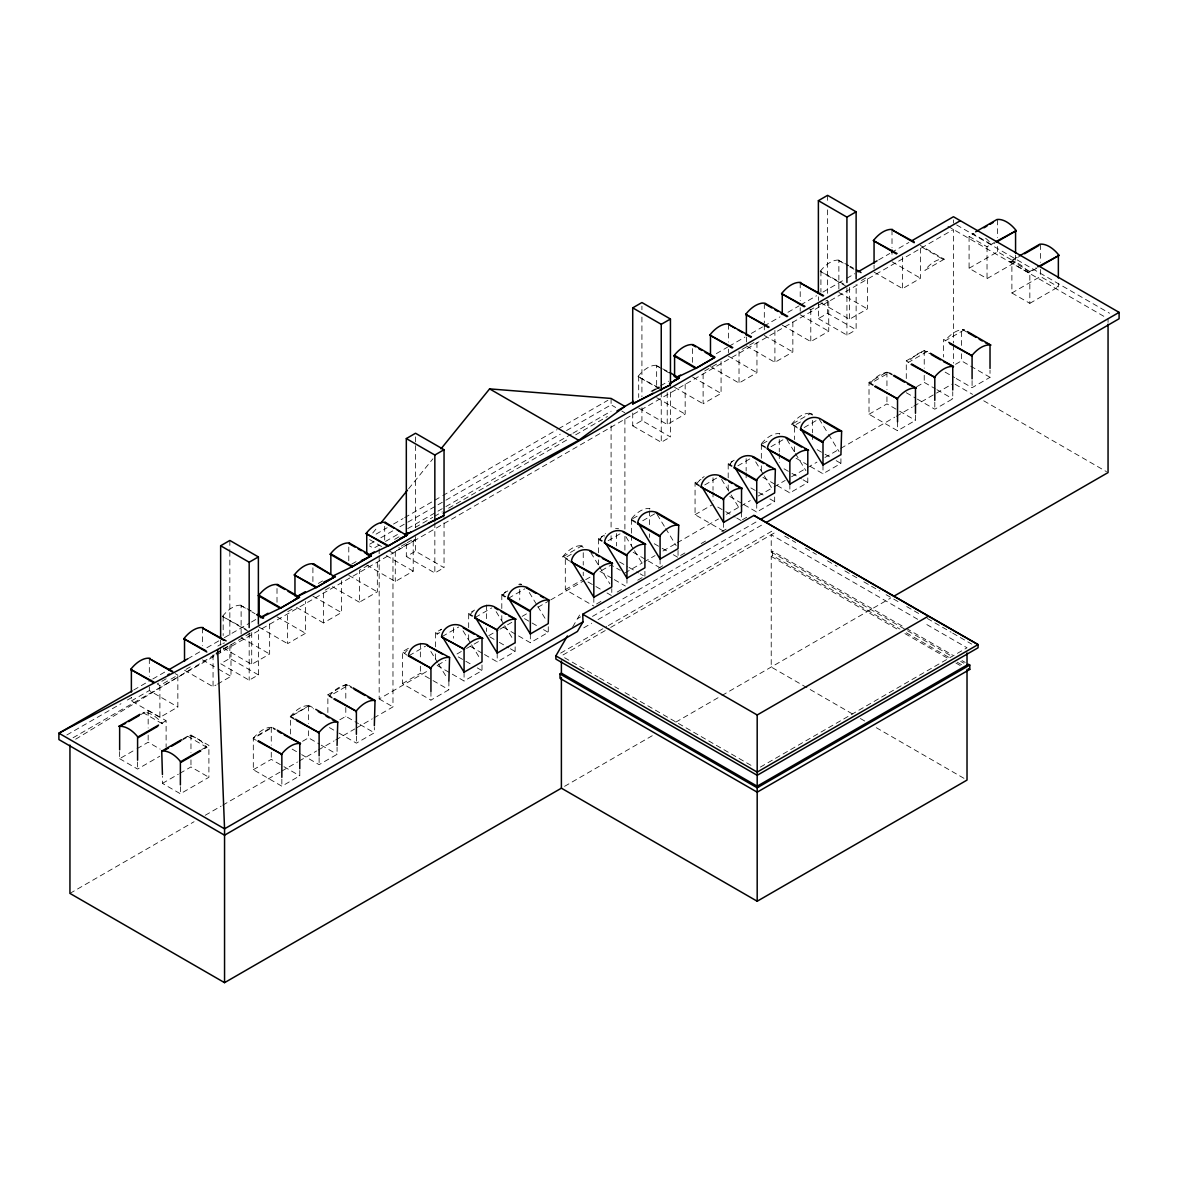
<?xml version="1.0" encoding="UTF-8"?>
<svg xmlns="http://www.w3.org/2000/svg" width="1178" height="1178" viewBox="0 0 1178 1178"><rect width="100%" height="100%" fill="white"/><g stroke="black" fill="none" stroke-linecap="round" stroke-linejoin="round"><path stroke-width="0.75" stroke-dasharray="5 3.75" d="M572.685 626.932L579.9 614.504M372.749 533.016L377.387 527.302M408.619 488.782L432.915 458.802M75.672 739.195L214.381 654.894M215.942 653.937L250.399 633.013M248.823 631.644L222.48 616.433L249.515 631.246M241.122 634.044L241.122 605.669L254.286 612.472M659.842 389.138L638.005 376.533L660.534 388.74M652.156 391.479L656.647 388.887L656.647 365.769L668.25 371.674M846.305 286.387L820.227 271.323L843.934 284.207M838.869 288.904L838.869 260.559L848.764 265.477M376.062 534.135L387.179 527.715M393.526 524.048L403.067 518.556M404.643 517.628L433.239 501.136M434.815 500.208L441.176 496.542M442.766 495.629L557.091 429.617M558.681 428.704L607.907 400.284M369.715 544.177L374.471 541.424M380.833 537.757L393.526 530.424M399.887 526.757L406.233 523.091M407.824 522.178L436.405 505.671M437.995 504.758L444.342 501.092M445.932 500.179L560.272 434.167M566.618 430.5L611.087 404.82L615.682 407.485M379.169 545.105L373.647 548.285L369.509 545.9M385.53 541.424L399.813 533.178M407.765 528.583L436.361 512.077M437.936 511.164L444.297 507.497M445.888 506.584L571.374 434.122M572.964 433.209L611.087 411.196M133.688 690.014L151.196 679.912M152.787 678.984L165.509 671.637M187.788 658.782L200.525 651.419M206.886 647.753L222.804 638.564M224.394 637.651L249.854 622.941M251.444 622.028L256.215 619.275M318.281 583.434L323.052 580.68M351.692 564.144L358.068 560.478M394.63 539.362L399.401 536.608M415.274 527.435L432.738 517.348M434.329 516.435L442.28 511.856M448.627 508.189L569.313 438.51M575.659 434.844L607.421 416.497M651.095 391.287L659.062 386.693M660.652 385.78L668.603 381.186M716.342 353.621L727.489 347.186M729.079 346.273L744.982 337.085M751.358 333.403L762.49 326.983M764.08 326.056L779.998 316.867M787.949 312.273L799.096 305.853M800.687 304.925L816.59 295.737M822.966 292.07L845.23 279.201M846.835 278.288L854.786 273.694M878.655 259.911L889.788 253.476M891.378 252.563L908.886 242.462M66.851 734.969L120.966 703.737M127.327 700.056L133.688 696.389M166.172 678.764L157.204 683.947L159.899 685.508L177.849 675.141L177.849 707.021L159.899 717.387L131.376 700.91L131.376 697.376M131.376 700.91L149.326 690.558L177.849 707.021M186.021 669.369L190.497 666.777M216.045 653.098L228.002 646.177M292.085 609.188L287.594 611.78L287.594 643.659L305.544 633.293L305.544 601.413M329.472 587.601L323.494 591.061L323.494 622.941L341.429 612.575L341.429 580.695M368.361 565.16L359.378 570.329L359.378 602.223L377.328 591.857L377.328 559.977M401.256 546.165L405.747 543.573M407.235 542.705L411.726 540.113M716.577 364.105L703.119 371.88L703.119 403.759L721.069 393.408L721.069 361.513M742.007 349.439L755.466 341.664M809.536 308.989L810.788 309.711L816.781 306.265M818.268 305.397L827.25 300.213M861.412 280.497L865.904 277.905M415.525 539.789L396.191 550.936A25.872 14.931 -60 0 1 399.224 547.446M73.08 737.752L215 655.822M216.59 654.894L953.444 229.489L953.444 343.019M258.38 674.876L229.843 658.399L220.639 663.715L249.176 680.192L258.38 674.876L258.38 629.508M406.322 543.735L406.322 556.517L415.525 551.216L444.047 567.678L444.047 517.363M632.719 413.022L632.719 425.818L641.922 420.502L670.444 436.964L670.444 386.649M818.386 302.29L818.386 318.62L827.589 313.304L856.126 329.766L856.126 284.399M140.624 714.693L148.163 710.349L166.113 720.7L166.113 747.279M1015.569 255.081L1015.569 262.164L987.031 278.626L969.082 268.275L969.082 236.395L973.293 233.966M944.196 259.219L924.863 270.366A25.872 14.931 -60 0 1 944.196 259.219L920.312 245.422M184.519 670.223L213.056 686.7L216.045 684.978M217.532 684.109L230.991 676.334L230.991 644.454M223.172 647.915L251.709 664.377L269.644 654.026L269.644 622.146M366.741 565.028L395.278 581.49L413.213 571.139L413.213 541.026M638.697 408.015L667.219 424.478L685.169 414.126L685.169 382.246M710.481 366.564L739.018 383.041L756.953 372.675L756.953 340.795M746.381 345.846L774.903 362.323L792.853 351.957L792.853 320.077L791.587 319.341M782.266 325.128L810.788 341.591L828.738 331.239L828.738 299.359M820.919 302.805L849.456 319.282L867.391 308.916L867.391 277.036M874.061 272.118L902.598 288.595L920.548 278.229L920.548 246.349L943.504 259.616M161.577 723.321L166.113 720.7M969.082 236.395L987.031 246.747L994.276 242.565M974.073 233.465A25.872 14.931 60 0 0 972.601 233.568L991.92 244.729L994.968 242.962M406.322 556.517L434.844 572.994L444.047 567.678M632.719 425.818L661.241 442.28L670.444 436.964M818.386 318.62L846.923 335.082L856.126 329.766M119.641 751.608L119.641 758.691L135.485 749.547M137.075 748.634L148.163 742.228L160.134 749.134M969.082 268.275L997.619 251.797L1015.569 262.164M183.017 738.842L187.567 736.206A25.872 14.931 60 0 1 206.901 747.367L202.336 750.003M1036.802 268.231L1028.85 272.825L1009.531 261.663L1017.468 257.069M182.178 740.123L190.969 735.057L208.904 745.409L208.904 777.289L180.381 793.766L162.431 783.399L162.431 776.317M1010.209 262.061L1018.219 257.437M119.641 758.691L137.59 769.057L159.781 756.247M201.644 749.606L208.904 745.409M1028.158 272.427L1036.169 267.804M162.431 783.399L178.29 774.255M179.866 773.342L190.969 766.937L208.904 777.289M1011.887 292.983L1029.837 303.335L1029.837 271.455L1011.887 261.104L1011.887 292.983L1040.41 276.506L1058.359 286.872L1058.359 279.79M797.462 427.953L791.469 424.478L810.788 413.331L813.792 415.054M569.857 561.14L562.598 556.958L581.932 545.797L584.833 547.476M299.786 770.515L299.786 775.831L281.851 786.197L253.314 769.72L253.314 737.84L271.264 727.474L274.945 729.609M290.583 734.027L290.583 716.327L308.533 705.961L313.525 708.847M327.867 712.513L327.867 694.799L345.802 684.447L352.458 688.276M448.877 680.987L448.877 689.748L430.942 700.115L402.405 683.638L402.405 651.758L409.885 647.444M435.536 646.81L435.536 632.63L441.514 629.185A25.872 14.931 -60 0 0 436.92 634.235L440.601 632.1M468.667 627.683L468.667 613.502L474.646 610.057M501.799 608.555L501.799 594.375L507.777 590.929M571.286 554.264L565.307 557.709L565.307 589.604L593.83 606.066M598.439 552.762L598.439 538.582L604.417 535.136M636.179 522.929L630.642 519.719L637.548 516.008M723.601 531.145L695.064 514.683L695.064 482.803L701.043 479.343M728.195 477.841L728.195 463.676L734.174 460.215M765.965 448.008L760.473 444.842L767.305 441.087M800.436 421.96L794.458 425.42L794.458 439.585M915.483 415.054L915.483 420.369L897.533 430.721L869.011 414.258L869.011 382.379L886.946 372.012L891.775 374.795M906.28 378.565L906.28 360.851L924.229 350.499L929.707 353.665M294.898 719.596L290.186 716.887L309.519 705.725L314.217 708.449M256.303 740.358L253.196 738.577L272.53 727.415L275.637 729.211M505.082 597.069L502.373 595.508L506.054 593.388M601.84 541.35L599.234 539.848L604.417 536.859M731.656 466.459L729.123 465.001L732.804 462.866M873.148 385.559L869.982 383.733L889.316 372.572L892.468 374.398M332.255 698.142L329.133 696.331L348.452 685.169L351.574 686.98M472.275 616.389L469.875 615.004L470.567 614.607M699.85 486.367L696.213 484.261L699.894 482.141M407.043 655.233L402.405 651.758M409.105 655.631L425.552 646.133M442.236 636.503L458.684 627.005M475.367 617.375L491.815 607.877M508.498 598.247L524.946 588.75M608.113 540.731L621.572 532.957M642.746 520.735L656.205 512.96M704.753 484.938L716.71 478.032M737.884 465.811L751.343 458.036M771.016 446.683L782.972 439.777M804.147 427.555L817.606 419.78M1029.837 303.335L1058.359 286.872M253.314 769.72L271.264 759.354L282.352 765.759M302.555 741.301L308.533 737.84L319.636 744.246M339.824 719.773L345.802 716.327L358.48 723.645M402.405 683.638L420.355 673.286L431.442 679.691M565.307 589.604L583.243 579.237M695.064 514.683L713.014 504.317M869.011 414.258L886.946 403.892L898.048 410.297M916.749 386.693L924.229 382.379L935.317 388.784M955.52 364.311L961.498 360.851L990.021 377.328L990.021 370.245M379.169 556.09L379.169 698.922L428.409 670.488M437.936 664.996L445.888 660.402M457.005 653.981L464.942 649.402M466.532 648.489L479.24 641.141M488.767 635.649L498.309 630.142M499.899 629.229L512.607 621.881M522.134 616.389L528.48 612.722M538.022 607.215L549.139 600.795M550.73 599.882L584.082 580.621M585.672 579.694L592.019 576.027M601.56 570.535L611.087 565.028L620.291 570.343M69.944 893.395L194.061 821.729M205.208 815.294L221.111 806.12M222.701 805.192L279.996 772.12M281.586 771.207L297.504 762.019M299.094 761.091L316.587 750.99M318.178 750.077L334.096 740.888M335.686 739.961L354.784 728.946M356.374 728.019L372.292 718.83M373.882 717.917L392.981 706.888L392.966 553.071L388.828 550.671M624.9 572.994L642.349 562.922M643.939 561.994L655.056 555.589M662.978 551.01L675.686 543.676M677.276 542.749L718.536 518.924M726.473 514.344L739.166 507.011M740.756 506.098L750.283 500.606M758.22 496.026L772.503 487.78M774.093 486.853L785.196 480.447M791.542 476.781L805.84 468.535M807.416 467.607L816.943 462.115M824.88 457.535L839.163 449.289M840.753 448.376L894.72 417.218M896.311 416.29L912.17 407.132M913.76 406.219L951.853 384.219M596.569 603.961L602.9 600.294M617.169 592.063L623.515 588.396M637.769 580.165L644.116 576.498M658.384 568.267L664.716 564.615M680.575 555.456L685.331 552.718M701.175 543.559L707.522 539.907M721.775 531.661L728.122 528.009M742.39 519.778L748.722 516.111M301.686 754.612L319.12 764.669L337.07 754.318L337.07 747.235M338.955 733.084L356.389 743.156L374.339 732.79L374.339 727.474M437.126 665.437L464.073 680.987L482.008 670.621L482.008 661.859M484.526 654.541L497.204 661.859L515.139 651.493L515.139 642.732M503.389 627.182L530.336 642.732L548.271 632.365L548.271 625.356M744.054 504.699L756.732 512.018L774.668 501.666L774.668 492.89M777.185 485.572L789.864 492.89L807.799 482.538L807.799 473.762M810.317 466.444L822.995 473.762L840.93 463.41L840.93 454.634M917.367 399.136L934.802 409.208L952.752 398.841L952.752 391.759M956.227 378.536L972.086 387.695L990.021 377.328M577.47 618.7L580.636 616.874M592.505 616.403L757.542 521.118M583.758 627.83L591.695 623.236M598.041 619.584L763.064 524.298M560.64 653.127L606.714 626.519M608.304 625.606L773.563 530.203M562.981 654.968L609.085 628.345M610.675 627.432L776.744 531.543M917.677 619.289L771.222 534.738L771.222 552.011L772.606 551.216L904.719 627.491M852.401 713.912L771.222 667.043L771.222 556.384L772.606 555.589L899.948 629.111M564.571 786.344L653.584 734.954M675.848 722.114L720.347 696.404M721.937 695.491L890.391 598.247M760.37 767.084L967.02 647.782L924.038 622.971M656.647 388.887L659.768 387.385M956.624 224.954L1109.543 313.23M947.922 226.294L1104.876 316.911M892.011 261.766L920.548 278.229M966.726 332.005L961.498 328.971L961.498 346.685M850.295 266.361L853.358 268.142M838.869 260.559L848.072 265.875M849.603 266.758L854.197 269.423M945.684 340.56L943.549 339.338L943.549 357.052M838.869 292.453L867.391 308.916M945.139 372.13L954.651 377.623M955.034 384.234L972.572 394.35M983.733 400.8L1106.466 471.656M906.28 360.851L908.694 362.25M936.908 389.697L952.752 398.841M800.215 314.762L828.738 331.239M906.28 392.73L915.792 398.223M869.011 382.379L873.84 385.162M899.624 411.21L915.483 420.369M764.316 335.48L792.853 351.957M728.431 356.212L756.953 372.675M810.111 413.728L812.408 415.054M792.161 424.08L798.478 427.732M692.531 376.931L721.069 393.408M817.164 449.672L823.496 453.339M825.086 454.252L829.842 457.005M836.174 460.657L840.93 463.41M779.276 434.181L779.792 433.681A25.872 14.931 -60 0 0 760.473 444.842M656.647 365.769L662.875 369.377M664.436 370.275L669.119 372.97M674.582 387.297L703.119 403.759M796.048 458.213L808.726 465.531M761.15 444.445L765.347 446.86M784.033 468.8L790.364 472.466M791.955 473.379L801.467 478.872M803.043 479.785L807.799 482.538M656.647 397.649L685.169 414.126M762.917 477.34L775.595 484.659M728.195 463.676L732.348 466.061M621.822 411.019L624.9 412.801M750.901 487.928L757.233 491.594M758.823 492.507L763.58 495.261M769.911 498.912L774.668 501.666M729.786 496.468L742.464 503.786M695.064 482.803L699.334 485.262M784.666 536.123L795.768 542.528M805.281 548.02L816.369 554.426M827.471 560.831L836.984 566.323M844.906 570.903L857.584 578.221M863.93 581.888L879.775 591.032M886.121 594.699L900.39 602.93M906.736 606.596L920.99 614.828M927.336 618.494L951.117 632.218M952.693 633.131L971.717 644.116M717.77 507.07L724.102 510.722M725.692 511.635L735.205 517.127M736.78 518.04L741.536 520.794M906.324 628.404L952.487 655.056M962.028 660.578L965.209 662.419M771.222 552.011L952.693 656.779M960.644 661.373L963.84 663.214M906.324 632.792L950.882 658.531M957.258 662.198L963.619 665.879M771.222 556.384L898.564 629.906M904.94 633.587L947.922 658.399M955.873 662.993L960.644 665.761M649.505 509.102L649.976 508.572A25.872 14.931 -60 0 0 630.642 519.719M631.334 519.321L635.575 521.78M654.261 543.721L660.608 547.387M662.183 548.3L666.939 551.039M673.286 554.705L678.042 557.444M633.146 552.261L660.092 567.811M598.439 538.582L602.532 540.952M619.554 561.935L627.476 566.515M629.052 567.428L638.564 572.92M640.155 573.833L643.321 575.659M581.24 546.194L583.243 547.358M860.367 718.506L865.138 721.26M876.285 727.695L967.02 780.086M600.014 571.389L612.693 578.707M614.283 579.62L625.371 586.026M563.29 556.561L569.313 560.036M587.999 581.976L594.345 585.643M595.921 586.556L600.677 589.309M607.023 592.961L611.78 595.715L611.78 588.691M519.748 584.023L521.707 584.347A25.872 14.931 -60 0 0 517.068 584.656M501.799 594.375L505.774 596.672M524.505 618.641L537.183 625.96M543.514 629.626L548.271 632.365M369.656 539.612L381.922 546.695M564.571 657.722L597.997 677.026M599.602 677.939L618.7 688.968M625.062 692.649L661.683 713.78M663.273 714.707L754.008 767.084M386.281 555.574L413.213 571.139M468.667 613.502L472.967 615.991M489.783 636.856L497.705 641.436M499.295 642.349L508.808 647.841M510.383 648.754L515.139 651.493M348.791 575.379L377.328 591.857M470.258 646.31L482.936 653.628M435.536 632.63L437.612 633.838M458.242 656.897L470.92 664.215M477.252 667.882L482.008 670.621M332.432 586.659L359.378 602.223M312.906 596.112L341.429 612.575M433.033 680.604L448.877 689.748M296.547 607.377L323.494 622.941M277.007 616.83L305.544 633.293M241.122 605.669L250.413 611.043M251.974 611.927L255.066 613.723M259.072 627.197L287.594 643.659M379.169 698.922L392.981 706.888M241.122 637.548L269.644 654.026M327.867 694.799L332.947 697.729M360.07 724.558L374.339 732.79M329.442 727.592L337.364 732.171M202.469 659.871L216.737 668.103M218.313 669.016L230.991 676.334M290.583 716.327L294.014 718.3M321.211 745.159L337.07 754.318M175.154 673.58L177.849 675.141M292.173 749.12L300.096 753.699M283.942 766.687L299.786 775.831M187.567 736.206L206.901 747.367M819.093 418.912L827.648 432.9M828.59 434.446L839.03 451.527M786.919 439.6L794.517 452.028M795.459 453.574L805.899 470.655M755.687 461.835L763.285 474.263M764.227 475.809L772.768 489.783M721.599 479.402L730.154 493.391M731.096 494.937L739.637 508.911M657.147 514.521L664.745 526.934M665.703 528.495L676.143 545.576M625.916 536.756L633.514 549.169M634.471 550.73L642.054 563.158M590.885 552.776L598.483 565.204M599.44 566.751L609.88 583.832M529.29 592.549L536.888 604.962M537.831 606.523L546.371 620.497M496.159 611.676L503.757 624.09M504.699 625.651L512.297 638.078M463.028 630.804L470.626 643.217M471.568 644.778L480.109 658.752M430.839 651.478L437.494 662.345M438.437 663.906L446.035 676.334M1108.056 318.752L1108.056 322.404M1040.41 244.626L1040.41 262.341M1040.41 269.423L1040.41 276.506M997.619 219.918L997.619 237.632M997.619 246.482L997.619 251.797M987.031 246.747L987.031 278.626M972.086 380.612L972.086 387.695M961.498 353.768L961.498 360.851M953.444 219.918L953.444 223.113M953.444 344.845L953.444 363.163M934.802 402.125L934.802 409.208M924.229 350.499L924.229 368.213M924.229 375.296L924.229 382.379M902.598 256.716L902.598 288.595M897.533 421.871L897.533 430.721M892.011 229.887L892.011 247.586M892.011 249.368L892.011 258.218M886.946 372.012L886.946 389.727M886.946 396.809L886.946 403.892M874.061 265.035L874.061 268.584M849.456 287.403L849.456 319.282M846.923 287.903L846.923 335.082M827.589 195.342L827.589 202.601M827.589 209.861L827.589 293.337M827.589 300.596L827.589 313.304M822.995 465.001L822.995 473.762M820.919 270.925L820.919 292.188M818.386 296.841L818.386 300.464M812.408 420.369L812.408 432.768M812.408 434.535L812.408 441.617M810.788 309.711L810.788 341.591M800.215 282.882L800.215 300.596M800.215 307.679L800.215 311.228M794.458 446.668L794.458 451.984M789.864 484.129L789.864 492.89M779.276 439.497L779.276 451.896M779.276 453.663L779.276 462.512M774.903 330.444L774.903 362.323M772.606 551.216L772.606 555.589M764.316 303.6L764.316 323.081M764.316 324.863L764.316 330.179M761.327 444.548L761.327 458.713M761.327 465.796L761.327 471.112M756.732 503.256L756.732 512.018M746.381 336.996L746.381 342.297M746.145 458.625L746.145 471.023M746.145 472.79L746.145 479.873M741.536 512.018L741.536 519.042M739.018 351.162L739.018 383.041M728.431 324.333L728.431 342.032M728.431 349.13L728.431 352.664M728.195 484.924L728.195 490.239M723.601 522.384L723.601 529.393M713.014 477.753L713.014 490.151M713.014 491.918L713.014 500.783M692.531 348.6L692.531 362.824M678.042 550.435L678.042 555.692M667.219 392.598L667.219 424.478M661.241 391.965L661.241 442.28M660.092 559.049L660.092 566.058M649.505 510.869L649.505 526.816M649.505 533.899L649.505 537.433M644.911 571.315L644.911 576.587M641.922 306.162L641.922 309.785M641.922 317.044L641.922 396.765M641.922 407.721L641.922 420.502M638.697 376.135L638.697 397.472M631.57 519.454L631.57 533.634M631.57 535.401L631.57 546.032M626.961 578.177L626.961 585.186M624.9 419.177L624.9 529.04M624.9 536.373L624.9 551.024M616.374 533.546L616.374 545.944M611.087 398.444L611.087 404.82M611.087 425.847L611.087 528.407M611.087 535.725L611.087 543.043M598.439 559.844L598.439 565.16M593.83 597.305L593.83 604.314M583.243 552.673L583.243 565.072M583.243 572.155L583.243 575.689M530.336 633.97L530.336 642.732M519.748 589.339L519.748 599.955M501.799 615.638L501.799 620.953M497.204 653.098L497.204 661.859M486.617 604.918L486.617 620.865M486.617 627.948L486.617 631.482M468.667 634.765L468.667 640.081M464.073 672.226L464.073 680.987M453.486 627.594L453.486 638.211M435.536 653.893L435.536 659.209M434.844 522.679L434.844 572.994M430.942 691.265L430.942 700.115M420.355 643.173L420.355 659.12M420.355 666.203L420.355 673.286M415.525 436.876L415.525 527.479M415.525 536.594L415.525 551.216M395.278 551.392L395.278 581.49M384.691 526.33L384.691 540.555M379.169 548.757L379.169 554.249M356.389 736.073L356.389 743.156M348.791 547.063L348.791 561.288M345.802 684.447L345.802 700.38M345.802 707.463L345.802 716.327M319.12 757.587L319.12 764.669M312.906 567.781L312.906 582.006M308.533 705.961L308.533 723.675M308.533 730.758L308.533 737.84M281.851 779.114L281.851 786.197M277.007 588.499L277.007 602.724M271.264 727.474L271.264 745.188M271.264 752.271L271.264 759.354M251.709 632.498L251.709 664.377M249.176 633.013L249.176 680.192M229.843 540.452L229.843 549.522M229.843 551.333L229.843 638.447M229.843 645.706L229.843 658.399M223.172 616.035L223.172 635.516M220.639 640.125L220.639 645.573M220.639 647.385L220.639 654.644M213.056 654.821L213.056 686.7M202.469 627.992L202.469 645.691M190.969 735.057L190.969 752.757M190.969 759.839L190.969 766.937M180.381 786.683L180.381 793.766M159.899 685.508L159.899 717.387M149.326 658.664L149.326 676.378M149.326 687.01L149.326 690.558M148.163 710.349L148.163 728.048M148.163 735.146L148.163 742.228M137.59 761.975L137.59 769.057M222.48 616.433A25.872 14.931 -60 0 1 241.814 605.271M638.005 376.533A25.872 14.931 -60 0 1 657.339 365.371M820.227 271.323A25.872 14.931 -60 0 1 839.561 260.161M253.196 738.577A25.872 14.931 -60 0 1 272.53 727.415M290.186 716.887A25.872 14.931 -60 0 1 309.519 705.725M329.133 696.331A25.872 14.931 -60 0 1 348.452 685.169M404.304 653.657A25.872 14.931 -60 0 1 407.338 650.153M469.875 615.004A25.872 14.931 -60 0 1 474.513 609.954M502.373 595.508A25.872 14.931 -60 0 1 507.011 590.458M562.598 556.958A25.872 14.931 -60 0 1 581.932 545.797M599.234 539.848A25.872 14.931 -60 0 1 605.521 533.398M615.534 528.686A25.872 14.931 -60 0 1 618.568 528.686M696.213 484.261A25.872 14.931 -60 0 1 704.179 476.56M729.123 465.001A25.872 14.931 -60 0 1 733.761 459.95M791.469 424.478A25.872 14.931 -60 0 1 810.788 413.331M869.982 383.733A25.872 14.931 -60 0 1 889.316 372.572M217.856 646.089A25.872 14.931 -60 0 1 221.243 644.13M222.922 643.438A25.872 14.931 -60 0 1 224.571 642.938M414.038 539.686A25.872 14.931 -60 0 1 415.525 539.789M985.633 238.265A25.872 14.931 60 0 1 991.92 244.729M1009.531 261.663A25.872 14.931 60 0 1 1028.85 272.825M964.311 329.811L944.992 340.957A25.872 14.931 -60 0 1 964.311 329.811M927.336 351.486L908.002 362.647A25.872 14.931 -60 0 1 927.336 351.486M162.269 723.734L142.936 712.572A25.872 14.931 60 0 1 162.269 723.734"/><path stroke-width="1.5" d="M482.008 638.741L482.008 661.859L464.073 672.226L464.073 649.107L441.544 636.9C442.354 627.683 452.514 622.102 460.863 625.739L482.7 638.343L477.34 636.046M515.139 619.613L515.139 642.732L497.204 653.098L497.204 629.98L474.675 617.773C475.485 608.555 485.645 602.974 493.994 606.611L515.831 619.216L508.911 616.02M507.806 598.645C508.616 589.427 518.776 583.846 527.126 587.483L548.963 600.088L548.271 623.604L530.336 633.97L508.498 598.247L507.806 598.645L529.644 611.249A25.872 14.931 -60 0 1 548.963 600.088M612.472 563.423A25.872 14.931 -60 0 0 593.138 574.584L571.301 561.98C572.125 552.762 582.285 547.181 590.634 550.818L612.472 563.423L602.414 558.431M645.603 544.295A25.872 14.931 -60 0 0 626.269 555.456L604.432 542.852C605.256 533.634 615.417 528.053 623.766 531.69L645.603 544.295L623.074 532.088M637.563 523.724C638.388 514.506 648.548 508.925 656.897 512.563L678.734 525.167L678.042 548.683L660.092 559.049L638.255 523.326L637.563 523.724L659.4 536.329A25.872 14.931 -60 0 1 678.734 525.167M741.536 488.914L741.536 512.018L723.601 522.384L723.601 499.266L701.072 487.059C701.882 477.841 712.042 472.26 720.391 475.897L742.228 488.517L735.308 485.307M734.203 467.931C735.013 458.713 745.173 453.132 753.522 456.769L775.36 469.389L774.668 492.89L756.732 503.256L734.895 467.533L734.203 467.931L756.04 480.536A25.872 14.931 -60 0 1 775.36 469.389M808.491 450.261A25.872 14.931 -60 0 0 789.172 461.408L767.334 448.803C768.144 439.585 778.305 434.005 786.654 437.642L808.491 450.261L804.692 448.847M800.466 429.675C801.276 420.458 811.436 414.877 819.785 418.514L841.622 431.119L840.93 454.634L822.995 465.001L801.158 429.278L800.466 429.675L822.303 442.28A25.872 14.931 -60 0 1 841.622 431.119M132.098 690.926L58.9 733.187L58.9 739.563L224.556 835.202L577.411 631.482L582.992 621.896L582.727 614.268L753.905 515.434L978.064 644.587L978.064 647.782L757.189 775.301L555.869 659.076L555.869 655.881L567.443 635.958M380.847 523.017L407.455 490.21M441.014 448.818L489.606 388.887L611.087 398.444L624.9 406.425L578.707 440.322L443.222 513.564M258.38 595.715A25.872 14.931 -60 0 1 277.699 584.553L299.536 597.158L280.217 608.319L258.38 595.715L259.072 595.302L280.909 607.922L260.632 617.67M334.861 576.852L313.598 563.82A25.872 14.931 -60 0 0 294.264 574.982L316.102 587.586L334.861 576.852L323.817 582.079M330.164 554.264A25.872 14.931 -60 0 1 349.483 543.102L371.32 555.707L352.001 566.868L330.164 554.264L330.856 553.866L352.693 566.471L332.417 576.233M406.646 535.416L385.383 522.384A25.872 14.931 -60 0 0 366.049 533.546L387.886 546.15L406.646 535.416L400.284 538.39M669.811 372.572L679.176 377.976L670.738 383.13M220.639 638.314L220.639 545.767L229.843 540.452L258.38 556.914L258.38 624.06M406.322 438.569L415.525 433.254L444.047 449.716L444.047 515.566L406.322 534.606L406.322 438.569L434.844 455.032L444.047 449.716M632.719 307.856L641.922 302.54L670.444 319.017L670.444 384.853L632.719 403.892L632.719 307.856L661.241 324.318L670.444 319.017M818.386 293.204L818.386 200.658L827.589 195.342L856.126 211.819L856.126 278.965M220.639 545.767L249.176 562.23L258.38 556.914M818.386 200.658L846.923 217.135L856.126 211.819M153.479 682.592L130.684 669.428L154.156 682.195M149.326 658.664L172.798 671.431M206.827 652.023L183.827 638.741L205.988 650.742M226.147 640.861L202.469 627.992L223.923 640.376M277.699 584.553L277.007 584.951L284.811 589.456M294.264 574.982L316.794 587.189L296.517 596.951M313.598 563.82L312.906 564.233L330.061 574.128M349.483 543.102L348.791 543.5L355.034 547.107M366.049 533.546L388.578 545.753L368.302 555.501M385.383 522.384L384.691 522.782L394.056 528.186M673.904 355.815A25.872 14.931 -60 0 1 693.224 344.653L715.061 357.258L695.742 368.419L673.904 355.815L674.582 355.403L696.419 368.022L676.143 377.77M693.224 344.653L692.531 345.051L695.653 346.847M732.098 347.966L709.789 335.082L732.79 347.569M728.431 324.333L751.431 336.805M768.409 327.484L745.689 314.364L769.087 327.086M804.294 306.766L781.574 293.646L804.986 306.354M800.215 282.882L823.628 295.604M896.384 253.918L873.384 240.636L897.076 253.52M892.011 229.887L914.172 241.888M168.704 669.796L187.788 658.782M616.948 411.004L633.602 401.389M857.967 271.853L877.065 260.824M912.066 240.621L953.444 216.737L1119.1 312.376L1119.1 318.752L766.245 522.472M262.061 616.698L268.039 613.237M297.946 595.98L305.426 591.65M369.73 554.529L374.221 551.937M677.586 376.798L680.575 375.075M406.322 534.606L410.916 531.941M632.719 403.892L653.01 393.246M280.217 608.319L299.536 597.158M316.102 587.586L335.435 576.44M352.001 566.868L371.32 555.707M387.886 546.15L407.22 534.989M669.502 383.557L679.176 377.976M695.742 368.419L714.369 357.656L705.018 352.251M582.992 621.896L224.556 828.826L58.9 733.187L217.65 649.505L960.35 220.713M125.634 723.351L118.949 726.414L139.932 714.295M975.634 231.816L996.927 219.52A25.872 14.931 60 0 1 1016.261 230.682L996.485 242.094M128.638 721.628L139.122 715.561M983.939 227.825L986.973 226.058M990.021 224.306L993.054 222.554M137.59 760.208L137.59 737.178L158.574 725.059M995.793 241.696L1016.261 230.682M118.949 726.414A25.872 14.931 60 0 1 138.282 737.575L157.764 726.325M162.431 774.55L161.739 751.122L181.5 739.725M1019.058 256.156L1039.718 244.229A25.872 14.931 60 0 1 1059.051 255.39L1039.983 266.39M165.48 749.768L168.513 748.015M171.546 746.263L180.661 740.991M1024.565 253.771L1038.834 245.539M180.381 784.901L180.381 761.886L200.127 750.474M1037.759 266.876L1059.051 255.39M161.739 751.122A25.872 14.931 60 0 1 181.073 762.284L200.82 750.887M448.877 680.987L449.569 657.471L427.04 645.264L442.648 654.276M441.544 636.9L464.073 649.107M474.675 617.773L497.204 629.98M527.126 587.483L526.433 587.881L535.799 593.285M571.301 561.98L593.83 574.187L593.83 597.305L611.78 586.938L611.78 563.82M590.634 550.818L589.942 551.216L593.064 553.027M604.432 542.852L626.961 555.059L626.961 578.177L644.911 567.811L644.911 544.692M656.897 512.563L656.205 512.96L676.481 524.666M701.072 487.059L723.601 499.266M720.391 475.897L719.699 476.295L725.942 479.902M753.522 456.769L752.83 457.167L763.756 463.484M767.334 448.803L789.864 461.01L789.864 484.129L807.799 473.762L807.799 450.659M257.864 741.256L281.851 754.318L281.851 777.333M284.266 734.984L300.478 743.554L277.183 730.11M296.458 720.509L319.12 732.79L319.12 755.82M315.792 709.347L337.747 722.026L337.07 745.453M333.816 699.04L356.389 711.276L356.389 734.292M353.15 687.878L375.031 700.512L374.339 725.707M427.732 644.867C419.383 641.23 409.222 646.81 408.413 656.028L430.942 668.235L430.942 691.265M529.644 611.249L530.336 610.852L530.336 633.97M659.4 536.329L660.092 535.931L660.092 559.049M756.04 480.536L756.732 480.138L756.732 503.256M822.303 442.28L822.995 441.883L822.995 465.001M897.533 421.871L897.533 398.841L874.724 386.472M907.575 383.925L916.175 388.092L894.043 375.311M911.08 364.429L934.802 377.328L934.802 400.358M943.534 361.646L953.444 366.564L930.399 353.267M972.086 378.83L972.086 355.815L949.645 343.652M985.368 342.754L990.713 345.051L967.418 331.592M760.664 519.307L1119.1 312.376M582.727 614.268L757.189 714.987L757.189 786.197L968.404 664.245L969.774 665.055L969.774 669.428L757.189 792.176L560.006 678.337L560.006 673.949L561.391 673.153L758.573 786.992M69.944 745.056L69.944 893.395L224.556 982.658L561.391 788.185L757.189 901.229L967.02 780.086L967.02 669.428M893.557 596.407L1108.056 472.569L1108.056 324.244M757.189 714.987L928.367 616.168L978.064 644.587L757.189 772.105L555.869 655.881M560.006 673.949L757.189 787.787L969.774 665.055M404.51 534.488L407.735 532.736M673.801 380.627L678.484 378.374M662.522 388.666L670.444 384.853M428.203 523.194L444.047 515.566M361.278 560.61L370.628 556.104L364.4 552.511M294.176 599.808L298.844 597.555L287.933 591.253M893.601 230.8L914.202 242.697M968.287 332.888L976.047 337.379M979.154 339.176L982.261 340.957M856.421 269.909L861.03 272.56M948.791 342.356L972.086 355.815M931.253 354.549L940.471 359.864M801.732 283.751L822.936 296.002M911.772 364.031L934.802 377.328M893.366 375.708L904.424 382.099M787.729 316.322L765.008 303.202A25.872 14.931 -60 0 0 745.689 314.364M765.833 304.484L771.899 307.973M774.918 309.726L777.951 311.478M780.985 313.23L787.037 316.72M875.416 386.075L897.533 398.841M730.021 325.246L734.807 328.014M737.988 329.84L742.773 332.608M745.954 334.449L750.739 337.202M698.775 348.644L701.897 350.455M823.775 421.621L839.369 430.618M801.158 429.278L822.995 441.883M785.962 438.039L801.57 447.051M673.801 375.679L676.923 377.475M766.878 465.281L770 467.077M734.895 467.533L756.732 480.138M729.064 481.699L732.186 483.51M753.905 515.434L928.367 616.168M489.606 388.887L578.707 440.322M968.404 668.633L969.774 669.428M638.255 523.326L660.092 535.931M596.186 554.823L599.293 556.62M540.481 595.98L543.603 597.791M397.163 529.982L400.284 531.793M508.498 598.247L530.336 610.852M494.863 607.907L497.985 609.718M501.106 611.515L505.789 614.209M358.156 548.904L361.278 550.7M463.293 627.933L474.219 634.25M409.105 655.631L430.942 668.235M257.408 614.283L263.651 617.876M256.613 614.621L262.812 618.2M354.018 689.174L364.959 695.491M368.081 697.302L372.778 700.012M334.508 698.642L356.389 711.276M318.237 711.556L321.373 713.367M326.085 716.091L329.222 717.903M332.358 719.714L335.494 721.525M295.59 719.198L319.12 732.79M278.052 731.391L281.159 733.187M150.843 659.547L172.106 671.828M258.556 740.859L281.851 754.318M768.027 448.406L789.864 484.129M701.764 486.661L723.601 522.384M605.124 542.454L626.961 578.177M571.993 561.582L593.83 597.305M475.367 617.375L497.204 653.098M442.236 636.503L464.073 672.226M217.65 649.505L224.556 828.826L224.556 982.658M1058.359 254.993L1058.359 278.008M1015.569 230.284L1015.569 253.299M990.021 345.448L990.021 368.478M967.02 652.965L967.02 665.055M952.752 366.962L952.752 389.992M915.483 388.49L915.483 413.287M874.061 240.238L874.061 263.268M846.923 217.135L846.923 282.455M782.266 293.248L782.266 314.497M757.189 787.787L757.189 901.229M746.381 313.966L746.381 335.215M710.481 334.685L710.481 355.947M674.582 355.403L674.582 376.739M661.241 324.318L661.241 390.168M561.391 661.064L561.391 673.153M561.391 677.541L561.391 788.185M434.844 455.032L434.844 520.882M366.741 533.148L366.741 554.485M330.856 553.866L330.856 573.421M299.786 743.951L299.786 768.748M294.956 574.584L294.956 595.921M259.072 595.302L259.072 616.639M249.176 562.23L249.176 627.565M184.519 638.343L184.519 661.373M131.376 669.03L131.376 692.06M119.641 726.811L119.641 749.841M130.684 669.428A25.872 14.931 -60 0 1 150.018 658.266M183.827 638.741A25.872 14.931 -60 0 1 203.161 627.594M709.789 335.082A25.872 14.931 -60 0 1 729.123 323.935M781.574 293.646A25.872 14.931 -60 0 1 800.907 282.484M873.369 240.636A25.872 14.931 -60 0 1 892.703 229.489M971.394 356.212A25.872 14.931 -60 0 1 990.713 345.051M934.125 377.726A25.872 14.931 -60 0 1 953.444 366.564M896.841 399.239A25.872 14.931 -60 0 1 916.175 388.092M722.909 499.663A25.872 14.931 -60 0 1 742.228 488.517M496.512 630.377A25.872 14.931 -60 0 1 515.831 619.216M463.381 649.505A25.872 14.931 -60 0 1 482.7 638.343M430.25 668.633A25.872 14.931 -60 0 1 449.569 657.471M355.697 711.674A25.872 14.931 -60 0 1 375.031 700.512M318.428 733.187A25.872 14.931 -60 0 1 337.762 722.026M281.159 754.715A25.872 14.931 -60 0 1 300.478 743.554M167.865 674.685A25.872 14.931 -60 0 1 169.544 673.993"/></g></svg>
